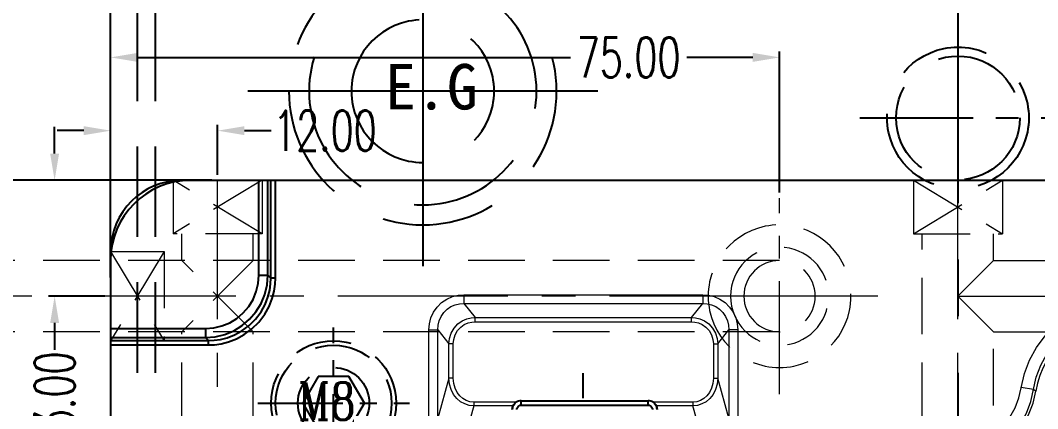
# Model space of a CAD drawing. Header units: inches. Extents: x 169168 to 170394, y -54081 to -53214.
# Drawn here: x 169678.2 to 169792.3, y -53364.1 to -53320.6 of the extents above; entities that cross this region are included whole.
import ezdxf

# ---------------------------------------------------------------- set-up
doc = ezdxf.new("R2010")
doc.units = ezdxf.units.IN
doc.header["$LTSCALE"] = 2
doc.header["$MEASUREMENT"] = 0
doc.header["$PDMODE"] = 3
doc.header["$PDSIZE"] = 0.3125
doc.linetypes.add('CENTER', pattern=[50.8, 31.75, -6.35, 6.35, -6.35])
doc.linetypes.add('HIDDEN', pattern=[9.525, 6.35, -3.175])
doc.layers.get('0').update_dxf_attribs({"linetype": 'CONTINUOUS'})
doc.layers.get('Defpoints').update_dxf_attribs({"linetype": 'CONTINUOUS'})
for name, color, linetype in [('CAV-COR', 1, 'CONTINUOUS'), ('DEFAULT_1', 7, 'CENTER'), ('GE', 214, 'CONTINUOUS'), ('Layer3', 3, 'CONTINUOUS'), ('SCREW', 52, 'HIDDEN'), ('文字', 1, 'CONTINUOUS')]:
    doc.layers.add(name, color=color, linetype=linetype)
for name, color, linetype, lineweight in [('dim', 3, 'CONTINUOUS', 15), ('WR', 122, 'HIDDEN', 18), ('枕位', 75, 'CONTINUOUS', 15)]:
    doc.layers.add(name, color=color, linetype=linetype, lineweight=lineweight)
doc.styles.add('ROMANC', font='romanc', dxfattribs={"width": 0.6, "height": 1})
doc.styles.add('ROMANS', font='ROMANS.shx', dxfattribs={"height": 5, "bigfont": 'chineset.shx'})
doc.styles.get("Standard").update_dxf_attribs({"font": 'txt.shx', "width": 0.67})
doc.dimstyles.new('2.00', dxfattribs={"dimtxt": 4.5, "dimasz": 3, "dimexe": 0.666, "dimexo": 0.626, "dimgap": 1, "dimtad": 0, "dimzin": 0, "dimdsep": 46, "dimtxsty": 'Standard', "dimcen": 0.09, "dimclrd": 3, "dimclre": 3, "dimclrt": 7, "dimazin": 0, "dimtfac": 1, "dimtofl": 0, "dimtmove": 0, "dimatfit": 0, "dimfxl": 0, "dimtolj": 1, "dimtzin": 0, "dimarcsym": 0})

# ---------------------------------------------------------------- blocks, each defined once
blk = doc.blocks.new('EG-16')
at = {"linetype": 'CENTER'}
for p, q in [((0, -19.62), (0, 19.62)), ((19.62, 0), (-19.62, 0))]:
    blk.add_line(p, q, dxfattribs=at)
at = {"linetype": 'HIDDEN'}
for radius in [15, 12.75, 8]:
    blk.add_circle((0, 0), radius, dxfattribs=at)
blk = doc.blocks.new('20090521.154736')
at = {"layer": 'GE', "extrusion": (0, 0, -1), "zscale": -1, "rotation": 180}
blk.add_blockref('EG-16', (0, 0), dxfattribs=at)
at = {"layer": '文字', "insert": (-4.24, 3.05), "char_height": 5.1, "width": 28.2246, "attachment_point": 1, "style": 'ROMANS'}
blk.add_mtext('{\\f標楷體|b0|i0|c136|p65;E.G}', dxfattribs=at)
blk = doc.blocks.new('*D36944')
at = {"layer": 'Defpoints', "color": 0}
for p in [(169611.74, -53338.5), (169697.36, -53338.5), (169633.36, -53458.5)]:
    blk.add_point(p, dxfattribs=at)
at = {"layer": 'dim', "color": 3, "linetype": 'ByBlock', "lineweight": -2}
for p, q in [((169696.73, -53338.5), (169611.07, -53338.5)), ((169611.74, -53341.5), (169611.74, -53391.22)), ((169611.74, -53455.5), (169611.74, -53405.78)), ((169632.73, -53458.5), (169611.07, -53458.5))]:
    blk.add_line(p, q, dxfattribs=at)
at = {"layer": 'dim', "color": 3, "linetype": 'ByBlock'}
for points in [[(169612.24, -53341.5), (169611.24, -53341.5), (169611.74, -53338.5)], [(169611.24, -53455.5), (169612.24, -53455.5), (169611.74, -53458.5)]]:
    blk.add_solid(points, dxfattribs=at)
at = {"layer": 'dim', "color": 7, "linetype": 'ByBlock', "insert": (169611.74, -53398.5), "char_height": 4.5, "attachment_point": 5, "rotation": 90}
blk.add_mtext('\\A1;120.00', dxfattribs=at)
blk = doc.blocks.new('*D36947')
at = {"layer": 'Defpoints', "color": 0}
for p in [(169878.36, -53251.9), (169688.36, -53346.5), (169878.36, -53350.5)]:
    blk.add_point(p, dxfattribs=at)
at = {"layer": 'dim', "color": 3, "linetype": 'ByBlock', "lineweight": -2}
for p, q in [((169688.36, -53345.87), (169688.36, -53251.23)), ((169691.36, -53251.9), (169776.08, -53251.9)), ((169875.36, -53251.9), (169790.64, -53251.9)), ((169878.36, -53349.87), (169878.36, -53251.23))]:
    blk.add_line(p, q, dxfattribs=at)
at = {"layer": 'dim', "color": 3, "linetype": 'ByBlock'}
for points in [[(169691.36, -53251.4), (169691.36, -53252.4), (169688.36, -53251.9)], [(169875.36, -53252.4), (169875.36, -53251.4), (169878.36, -53251.9)]]:
    blk.add_solid(points, dxfattribs=at)
at = {"layer": 'dim', "color": 7, "linetype": 'ByBlock', "insert": (169783.36, -53251.9), "char_height": 4.5, "attachment_point": 5}
blk.add_mtext('\\A1;190.00', dxfattribs=at)
blk = doc.blocks.new('20160723.115749')
at = {"layer": 'SCREW', "linetype": 'CENTER', "ltscale": 0.15}
for p, q in [((0, -8.5), (0, 8.5)), ((-8.5, 0), (8.5, 0))]:
    blk.add_line(p, q, dxfattribs=at)
at = {"layer": 'SCREW', "ltscale": 0.5}
blk.add_lwpolyline([(-1.73, 3), (-3.46, 0), (-1.73, -3), (1.73, -3), (3.46, 0), (1.73, 3)], close=True, dxfattribs=at)
for radius in [7, 6.5, 4]:
    blk.add_circle((0, 0), radius, dxfattribs=at)
at = {"layer": 'Layer3', "style": 'ROMANC', "width": 0.8}
blk.add_text('M8', height=4.186, dxfattribs=at).set_placement((-3.98, -1.86))
blk = doc.blocks.new('20140913.083227')
at = {"layer": 'WR', "linetype": 'CENTER', "ltscale": 0.2}
for p, q in [((0, 11), (0, -11)), ((-11, 0), (11, 0))]:
    blk.add_line(p, q, dxfattribs=at)
at = {"layer": 'WR', "linetype": 'HIDDEN', "ltscale": 0.5}
for radius in [8, 5.5, 4]:
    blk.add_circle((0, 0), radius, dxfattribs=at)
blk = doc.blocks.new('*D38807')
at = {"layer": 'Defpoints', "color": 0}
for p in [(169700.36, -53332.93), (169700.36, -53338.5), (169688.36, -53350.04)]:
    blk.add_point(p, dxfattribs=at)
at = {"layer": 'dim', "color": 3, "linetype": 'ByBlock', "lineweight": -2}
for p, q in [((169685.36, -53332.93), (169682.36, -53332.93)), ((169688.36, -53349.41), (169688.36, -53332.26)), ((169700.36, -53337.87), (169700.36, -53332.26)), ((169703.36, -53332.93), (169706.36, -53332.93))]:
    blk.add_line(p, q, dxfattribs=at)
at = {"layer": 'dim', "color": 3, "linetype": 'ByBlock'}
for points in [[(169685.36, -53333.43), (169685.36, -53332.43), (169688.36, -53332.93)], [(169703.36, -53332.43), (169703.36, -53333.43), (169700.36, -53332.93)]]:
    blk.add_solid(points, dxfattribs=at)
at = {"layer": 'dim', "color": 7, "linetype": 'ByBlock', "insert": (169712.39, -53332.93), "char_height": 4.5, "attachment_point": 5}
blk.add_mtext('\\A1;12.00', dxfattribs=at)
blk = doc.blocks.new('*D38808')
at = {"layer": 'Defpoints', "color": 0}
for p in [(169763.36, -53324.71), (169763.36, -53340.5), (169688.36, -53349)]:
    blk.add_point(p, dxfattribs=at)
at = {"layer": 'dim', "color": 3, "linetype": 'ByBlock', "lineweight": -2}
for p, q in [((169688.36, -53348.37), (169688.36, -53324.05)), ((169763.36, -53339.87), (169763.36, -53324.05)), ((169691.36, -53324.71), (169739.92, -53324.71)), ((169760.36, -53324.71), (169752.97, -53324.71))]:
    blk.add_line(p, q, dxfattribs=at)
at = {"layer": 'dim', "color": 3, "linetype": 'ByBlock'}
for points in [[(169691.36, -53324.21), (169691.36, -53325.21), (169688.36, -53324.71)], [(169760.36, -53325.21), (169760.36, -53324.21), (169763.36, -53324.71)]]:
    blk.add_solid(points, dxfattribs=at)
at = {"layer": 'dim', "color": 7, "linetype": 'ByBlock', "insert": (169746.44, -53324.71), "char_height": 4.5, "attachment_point": 5}
blk.add_mtext('\\A1;75.00', dxfattribs=at)
blk = doc.blocks.new('*D38813')
at = {"layer": 'Defpoints', "color": 0}
for p in [(169700.36, -53338.5), (169676.08, -53445.5), (169688.36, -53445.5)]:
    blk.add_point(p, dxfattribs=at)
at = {"layer": 'dim', "color": 3, "linetype": 'ByBlock', "lineweight": -2}
for p, q in [((169699.73, -53338.5), (169675.41, -53338.5)), ((169676.08, -53341.5), (169676.08, -53384.72)), ((169676.08, -53442.5), (169676.08, -53399.28)), ((169687.73, -53445.5), (169675.41, -53445.5))]:
    blk.add_line(p, q, dxfattribs=at)
at = {"layer": 'dim', "color": 3, "linetype": 'ByBlock'}
for points in [[(169676.58, -53341.5), (169675.58, -53341.5), (169676.08, -53338.5)], [(169675.58, -53442.5), (169676.58, -53442.5), (169676.08, -53445.5)]]:
    blk.add_solid(points, dxfattribs=at)
at = {"layer": 'dim', "color": 7, "linetype": 'ByBlock', "insert": (169676.08, -53392), "char_height": 4.5, "attachment_point": 5, "rotation": 90}
blk.add_mtext('\\A1;107.00', dxfattribs=at)
blk = doc.blocks.new('*D38814')
at = {"layer": 'Defpoints', "color": 0}
for p in [(169697.36, -53338.5), (169682.09, -53351.5), (169688.36, -53351.5)]:
    blk.add_point(p, dxfattribs=at)
at = {"layer": 'dim', "color": 3, "linetype": 'ByBlock', "lineweight": -2}
for p, q in [((169682.09, -53335.5), (169682.09, -53332.5)), ((169696.73, -53338.5), (169681.42, -53338.5)), ((169687.73, -53351.5), (169681.42, -53351.5)), ((169682.09, -53354.5), (169682.09, -53357.5))]:
    blk.add_line(p, q, dxfattribs=at)
at = {"layer": 'dim', "color": 3, "linetype": 'ByBlock'}
for points in [[(169681.59, -53335.5), (169682.59, -53335.5), (169682.09, -53338.5)], [(169682.59, -53354.5), (169681.59, -53354.5), (169682.09, -53351.5)]]:
    blk.add_solid(points, dxfattribs=at)
at = {"layer": 'dim', "color": 7, "linetype": 'ByBlock', "insert": (169682.09, -53363.52), "char_height": 4.5, "attachment_point": 5, "rotation": 90}
blk.add_mtext('\\A1;13.00', dxfattribs=at)

msp = doc.modelspace()

# ---------------------------------------------------------------- linework, layer by layer
at = {"color": 8, "linetype": 'HIDDEN', "ltscale": 0.8}
for p, q in [((169691.361, -53258.499), (169691.361, -53658.499)), ((169693.361, -53258.499), (169693.361, -53658.499))]:
    msp.add_line(p, q, dxfattribs=at)
at = {"linetype": 'CENTER', "ltscale": 0.5}
msp.add_line((169783.361, -53258.499), (169783.361, -53658.499), dxfattribs=at)
at = {"color": 8, "linetype": 'CENTER', "ltscale": 0.2}
msp.add_line((169772.361, -53331.499), (169794.361, -53331.499), dxfattribs=at)
at = {"color": 8, "linetype": 'HIDDEN', "ltscale": 0.8}
for radius in [7.938, 6.938]:
    msp.add_circle((169783.361, -53331.499), radius, dxfattribs=at)
at = {"layer": 'CAV-COR', "linetype": 'ByBlock'}
for p, q in [((169696.361, -53338.499), (169870.361, -53338.499)), ((169704.993, -53349.139), (169704.993, -53338.499)), ((169705.991, -53349.139), (169705.991, -53338.499)), ((169706.336, -53349.483), (169706.336, -53338.499)), ((169706.835, -53349.483), (169706.835, -53338.499)), ((169688.361, -53346.499), (169688.361, -53450.499)), ((169704.993, -53349.139), (169705.991, -53349.139)), ((169706.336, -53349.483), (169705.991, -53349.139)), ((169706.835, -53349.483), (169706.336, -53349.483)), ((169688.361, -53355.131), (169699.001, -53355.131)), ((169688.361, -53356.129), (169699.001, -53356.129)), ((169699.001, -53355.131), (169699.001, -53356.129)), ((169699.346, -53356.474), (169699.001, -53356.129)), ((169688.361, -53356.474), (169699.346, -53356.474)), ((169688.361, -53356.973), (169699.346, -53356.973)), ((169699.346, -53356.973), (169699.346, -53356.474)), ((169733.402, -53364.228), (169733.433, -53363.981)), ((169733.433, -53363.981), (169733.531, -53363.737)), ((169733.531, -53363.737), (169733.693, -53363.521)), ((169734.394, -53363.223), (169748.629, -53363.223)), ((169734.407, -53363.726), (169734.407, -53363.223)), ((169734.407, -53363.726), (169748.616, -53363.726)), ((169748.616, -53363.726), (169748.616, -53363.223)), ((169749.323, -53363.514), (169749.488, -53363.729)), ((169749.488, -53363.729), (169749.588, -53363.975)), ((169749.588, -53363.975), (169749.621, -53364.228))]:
    msp.add_line(p, q, dxfattribs=at)
for points in [[(169699.001, -53356.129), (169700.089, -53356.044), (169701.155, -53355.789), (169702.17, -53355.369), (169703.108, -53354.795), (169703.944, -53354.082), (169704.657, -53353.247), (169705.231, -53352.309), (169705.651, -53351.293), (169705.906, -53350.227), (169705.991, -53349.139)], [(169699.001, -53355.131), (169699.933, -53355.058), (169700.847, -53354.84), (169701.718, -53354.48), (169702.522, -53353.988), (169703.239, -53353.377), (169703.85, -53352.66), (169704.342, -53351.856), (169704.702, -53350.985), (169704.92, -53350.071), (169704.993, -53349.139)], [(169699.346, -53356.973), (169700.011, -53356.944), (169700.766, -53356.838), (169701.592, -53356.629), (169702.464, -53356.294), (169703.351, -53355.814), (169704.216, -53355.176), (169705.001, -53354.397), (169705.648, -53353.533), (169706.138, -53352.641), (169706.481, -53351.762), (169706.695, -53350.927), (169706.805, -53350.161), (169706.835, -53349.483)], [(169699.346, -53356.474), (169699.967, -53356.446), (169700.672, -53356.347), (169701.443, -53356.153), (169702.257, -53355.841), (169703.085, -53355.392), (169703.891, -53354.797), (169704.624, -53354.07), (169705.228, -53353.264), (169705.686, -53352.432), (169706.006, -53351.611), (169706.205, -53350.831), (169706.308, -53350.116), (169706.336, -53349.483)], [(169733.478, -53363.812), (169733.516, -53363.737), (169733.571, -53363.652), (169733.639, -53363.565), (169733.727, -53363.477), (169733.842, -53363.389)], [(169733.905, -53364.228), (169733.92, -53364.105), (169733.969, -53363.983), (169734.05, -53363.875), (169734.157, -53363.792), (169734.281, -53363.742), (169734.407, -53363.726)], [(169748.616, -53363.726), (169748.739, -53363.741), (169748.861, -53363.79), (169748.969, -53363.871), (169749.052, -53363.978), (169749.102, -53364.101), (169749.118, -53364.228)], [(169749.182, -53363.389), (169749.296, -53363.477), (169749.384, -53363.565), (169749.453, -53363.652), (169749.507, -53363.737), (169749.545, -53363.812)]]:
    msp.add_lwpolyline(points, dxfattribs=at)
for centre, radius in [((169697.361, -53347.499), 9), ((169696.361, -53346.499), 8)]:
    msp.add_arc(centre, radius, 90, 180, dxfattribs=at)
for centre, major_axis, ratio, start_param, end_param in [((169734.387, -53364.228), (0.719, 0.712), 0.9862906, -4.3565909, -3.9290626), ((169734.394, -53364.228), (1.005, 0), 0.9999619, 1.5707963, 2.1531853), ((169748.629, -53364.228), (1.005, 0), 0.9999619, 0.9884074, 1.5707963), ((169748.637, -53364.228), (-0.719, 0.712), 0.9862906, -2.3541227, -1.9265944)]:
    msp.add_ellipse(centre, major_axis=major_axis, ratio=ratio, start_param=start_param, end_param=end_param, dxfattribs=at)
at = {"layer": 'DEFAULT_1', "color": 2, "linetype": 'CENTER', "ltscale": 0.4}
msp.add_line((169741.361, -53434.069), (169741.361, -53360.148), dxfattribs=at)
at = {"layer": 'WR', "linetype": 'HIDDEN', "ltscale": 0.5}
for p, q in [((169705.361, -53344.499), (169695.361, -53338.499)), ((169705.361, -53338.499), (169695.361, -53344.499)), ((169695.361, -53338.499), (169695.361, -53344.499)), ((169705.361, -53338.499), (169695.361, -53338.499)), ((169705.361, -53338.499), (169705.361, -53344.499)), ((169778.361, -53344.499), (169788.361, -53338.499)), ((169778.361, -53338.499), (169788.361, -53344.499)), ((169778.361, -53338.499), (169778.361, -53344.499)), ((169778.361, -53338.499), (169788.361, -53338.499)), ((169788.361, -53338.499), (169788.361, -53344.499)), ((169705.361, -53344.499), (169695.361, -53344.499)), ((169696.361, -53347.499), (169696.361, -53344.499)), ((169704.361, -53347.499), (169704.361, -53344.499)), ((169778.361, -53344.499), (169788.361, -53344.499)), ((169779.361, -53441.499), (169779.361, -53344.499)), ((169787.361, -53347.499), (169787.361, -53344.499)), ((169694.361, -53346.499), (169688.361, -53356.499)), ((169688.361, -53346.499), (169694.361, -53356.499)), ((169688.361, -53346.499), (169694.361, -53346.499)), ((169688.361, -53346.499), (169688.361, -53356.499)), ((169694.361, -53346.499), (169694.361, -53356.499)), ((169763.361, -53347.499), (169663.361, -53347.499)), ((169696.361, -53347.499), (169694.361, -53347.499)), ((169704.361, -53355.499), (169696.361, -53347.499)), ((169704.361, -53347.499), (169696.361, -53355.499)), ((169787.361, -53347.499), (169862.361, -53347.499)), ((169763.361, -53355.499), (169663.361, -53355.499)), ((169696.361, -53355.499), (169694.361, -53355.499)), ((169696.361, -53441.499), (169696.361, -53355.499)), ((169704.361, -53441.499), (169704.361, -53355.499)), ((169787.361, -53449.499), (169787.361, -53355.499)), ((169787.361, -53355.499), (169862.361, -53355.499)), ((169688.361, -53356.499), (169694.361, -53356.499))]:
    msp.add_line(p, q, dxfattribs=at)
at = {"layer": 'WR', "linetype": 'CENTER', "ltscale": 0.3}
for p, q in [((169700.361, -53445.499), (169700.361, -53338.499)), ((169783.361, -53445.499), (169783.361, -53338.499)), ((169763.361, -53351.499), (169663.361, -53351.499)), ((169783.361, -53351.499), (169878.361, -53351.499))]:
    msp.add_line(p, q, dxfattribs=at)
at = {"layer": 'WR', "linetype": 'ByBlock'}
for p, q in [((169783.361, -53351.499), (169787.361, -53347.499)), ((169787.361, -53355.499), (169783.361, -53351.499))]:
    msp.add_line(p, q, dxfattribs=at)
at = {"layer": '枕位', "linetype": 'ByBlock', "ltscale": 0.3}
for p, q in [((169727.96, -53351.337), (169727.96, -53352.314)), ((169727.96, -53351.337), (169754.761, -53351.337)), ((169754.761, -53351.337), (169754.761, -53352.314)), ((169727.96, -53352.314), (169729.225, -53353.881)), ((169727.96, -53352.314), (169754.761, -53352.314)), ((169753.497, -53353.881), (169754.761, -53352.314)), ((169729.225, -53354.369), (169729.225, -53353.881)), ((169729.225, -53353.881), (169753.497, -53353.881)), ((169729.225, -53354.369), (169753.497, -53354.369)), ((169753.497, -53354.369), (169753.497, -53353.881)), ((169724.049, -53365.202), (169724.049, -53355.28)), ((169724.049, -53355.28), (169725.034, -53355.28)), ((169725.034, -53365.202), (169725.034, -53355.28)), ((169725.034, -53355.28), (169726.288, -53356.833)), ((169756.434, -53356.833), (169757.688, -53355.28)), ((169757.688, -53355.28), (169757.688, -53365.202)), ((169758.673, -53355.28), (169757.688, -53355.28)), ((169758.673, -53355.28), (169758.673, -53365.202)), ((169726.288, -53360.706), (169726.288, -53356.833)), ((169726.78, -53356.833), (169726.288, -53356.833)), ((169726.78, -53360.706), (169726.78, -53356.833)), ((169755.941, -53356.833), (169755.941, -53360.706)), ((169755.941, -53356.833), (169756.434, -53356.833)), ((169756.434, -53356.833), (169756.434, -53360.706)), ((169726.288, -53360.706), (169725.034, -53365.202)), ((169726.78, -53360.706), (169726.288, -53360.706)), ((169755.941, -53360.706), (169756.434, -53360.706)), ((169757.688, -53365.202), (169756.434, -53360.706)), ((169790.46, -53361.722), (169791.837, -53361.933)), ((169791.837, -53361.933), (169792.104, -53362.14)), ((169729.083, -53363.812), (169727.734, -53368.65)), ((169729.083, -53363.389), (169729.083, -53363.812)), ((169733.842, -53363.389), (169729.083, -53363.389)), ((169733.478, -53363.812), (169729.083, -53363.812)), ((169753.638, -53363.389), (169749.182, -53363.389)), ((169753.638, -53363.812), (169749.545, -53363.812)), ((169753.638, -53363.389), (169753.638, -53363.812)), ((169754.988, -53368.65), (169753.638, -53363.812))]:
    msp.add_line(p, q, dxfattribs=at)
for points in [[(169724.049, -53355.28), (169724.107, -53354.596), (169724.281, -53353.925), (169724.572, -53353.291), (169724.973, -53352.716), (169725.472, -53352.223), (169726.05, -53351.829), (169726.679, -53351.549), (169727.324, -53351.388), (169727.96, -53351.337)], [(169754.761, -53351.337), (169755.398, -53351.388), (169756.042, -53351.549), (169756.672, -53351.829), (169757.25, -53352.223), (169757.749, -53352.716), (169758.149, -53353.291), (169758.44, -53353.925), (169758.615, -53354.596), (169758.673, -53355.28)], [(169725.034, -53355.28), (169725.072, -53354.759), (169725.198, -53354.25), (169725.413, -53353.77), (169725.711, -53353.337), (169726.084, -53352.966), (169726.517, -53352.672), (169726.992, -53352.464), (169727.478, -53352.347), (169727.96, -53352.314)], [(169754.761, -53352.314), (169755.243, -53352.347), (169755.73, -53352.464), (169756.204, -53352.672), (169756.638, -53352.966), (169757.011, -53353.337), (169757.309, -53353.77), (169757.524, -53354.25), (169757.65, -53354.759), (169757.688, -53355.28)], [(169790.809, -53360.177), (169791.38, -53358.671), (169792.164, -53357.252), (169793.14, -53355.962), (169794.283, -53354.831), (169795.575, -53353.873), (169797, -53353.103), (169798.524, -53352.543), (169800.102, -53352.207), (169801.685, -53352.097)], [(169792.142, -53360.575), (169792.642, -53359.253), (169793.33, -53358.008), (169794.186, -53356.877), (169795.188, -53355.885), (169796.321, -53355.046), (169797.572, -53354.371), (169798.909, -53353.881), (169800.294, -53353.587), (169801.685, -53353.492)], [(169726.288, -53356.833), (169726.347, -53356.253), (169726.538, -53355.647), (169726.863, -53355.081), (169727.294, -53354.61), (169727.785, -53354.262), (169728.294, -53354.035), (169728.783, -53353.916), (169729.225, -53353.881)], [(169726.78, -53356.833), (169726.827, -53356.347), (169726.983, -53355.84), (169727.252, -53355.366), (169727.611, -53354.973), (169728.021, -53354.682), (169728.446, -53354.494), (169728.855, -53354.397), (169729.225, -53354.369)], [(169753.497, -53353.881), (169753.938, -53353.916), (169754.428, -53354.035), (169754.937, -53354.262), (169755.428, -53354.61), (169755.859, -53355.081), (169756.184, -53355.647), (169756.374, -53356.253), (169756.434, -53356.833)], [(169753.497, -53354.369), (169753.867, -53354.397), (169754.276, -53354.494), (169754.701, -53354.682), (169755.111, -53354.973), (169755.47, -53355.366), (169755.739, -53355.84), (169755.895, -53356.347), (169755.941, -53356.833)], [(169783.242, -53368.898), (169784.428, -53368.634), (169785.564, -53368.207), (169786.627, -53367.625), (169787.597, -53366.901), (169788.454, -53366.047), (169789.182, -53365.082), (169789.766, -53364.024), (169790.195, -53362.896), (169790.809, -53360.177)], [(169783.449, -53370.279), (169784.825, -53369.972), (169786.145, -53369.475), (169787.38, -53368.798), (169788.507, -53367.955), (169789.503, -53366.962), (169790.349, -53365.84), (169791.029, -53364.61), (169791.528, -53363.299), (169792.142, -53360.575)], [(169729.083, -53363.812), (169728.56, -53363.753), (169728.061, -53363.593), (169727.595, -53363.333), (169727.176, -53362.975), (169726.82, -53362.524), (169726.541, -53361.986), (169726.358, -53361.372), (169726.288, -53360.706)], [(169729.083, -53363.389), (169728.647, -53363.344), (169728.231, -53363.21), (169727.844, -53362.988), (169727.498, -53362.679), (169727.204, -53362.289), (169726.977, -53361.821), (169726.831, -53361.286), (169726.78, -53360.706)], [(169755.941, -53360.706), (169755.891, -53361.286), (169755.745, -53361.821), (169755.518, -53362.289), (169755.224, -53362.679), (169754.877, -53362.988), (169754.491, -53363.21), (169754.075, -53363.344), (169753.638, -53363.389)], [(169756.434, -53360.706), (169756.364, -53361.372), (169756.181, -53361.986), (169755.902, -53362.524), (169755.546, -53362.975), (169755.127, -53363.333), (169754.661, -53363.593), (169754.162, -53363.753), (169753.638, -53363.812)], [(169782.233, -53370.542), (169783.641, -53370.443), (169785.03, -53370.145), (169786.357, -53369.657), (169787.593, -53368.992), (169788.732, -53368.153), (169789.739, -53367.162), (169790.589, -53366.05), (169791.278, -53364.823), (169791.787, -53363.506), (169792.104, -53362.14)]]:
    msp.add_lwpolyline(points, dxfattribs=at)
msp.add_ellipse((169802.018, -53363.787), major_axis=(-7.125, 7.125), ratio=0.9924325, start_param=-0.7816001, end_param=0.6244098, dxfattribs=at)

# ---------------------------------------------------------------- block references
at = {"layer": 'CAV-COR'}
msp.add_blockref('20090521.154736', (169723.361, -53328.499), dxfattribs=at)
at = {"layer": 'SCREW', "linetype": 'ByBlock'}
msp.add_blockref('20160723.115749', (169713.361, -53363.499), dxfattribs=at)
at = {"layer": 'WR', "linetype": 'ByBlock', "xscale": -1, "rotation": -90}
msp.add_blockref('20140913.083227', (169763.361, -53351.499), dxfattribs=at)

# ---------------------------------------------------------------- dimensions: what is measured, and where the dimension line sits
at = {"layer": 'dim', "linetype": 'ByBlock'}
dim = msp.add_linear_dim(base=(169878.361, -53251.896), p1=(169688.361, -53346.499), p2=(169878.361, -53350.499), dimstyle='2.00', dxfattribs=at)
dim.commit()
dim.dimension.update_dxf_attribs({"geometry": '*D36947', "text_midpoint": (169783.361, -53251.896)})
for base, p1, p2, picture, middle in [((169763.361, -53324.713), (169688.361, -53348.996), (169763.361, -53340.499), '*D38808', (169746.444, -53324.713)), ((169700.361, -53332.929), (169688.361, -53350.039), (169700.361, -53338.499), '*D38807', (169712.386, -53332.929))]:
    dim = msp.add_linear_dim(base=base, p1=p1, p2=p2, dimstyle='2.00', dxfattribs=at)
    dim.commit()
    dim.dimension.update_dxf_attribs({"geometry": picture, "text_midpoint": middle, "dimtype": 160})
dim = msp.add_linear_dim(base=(169682.086, -53351.499), p1=(169697.361, -53338.499), p2=(169688.361, -53351.499), angle=90, dimstyle='2.00', dxfattribs=at)
dim.commit()
dim.dimension.update_dxf_attribs({"geometry": '*D38814', "text_midpoint": (169682.086, -53363.524), "dimtype": 160})
for base, p1, p2, picture, middle in [((169611.737, -53338.499), (169633.361, -53458.499), (169697.361, -53338.499), '*D36944', (169611.737, -53398.499)), ((169676.076, -53445.499), (169700.361, -53338.499), (169688.361, -53445.499), '*D38813', (169676.076, -53391.999))]:
    dim = msp.add_linear_dim(base=base, p1=p1, p2=p2, angle=90, dimstyle='2.00', dxfattribs=at)
    dim.commit()
    dim.dimension.update_dxf_attribs({"geometry": picture, "text_midpoint": middle})

doc.saveas('drawing.dxf')
